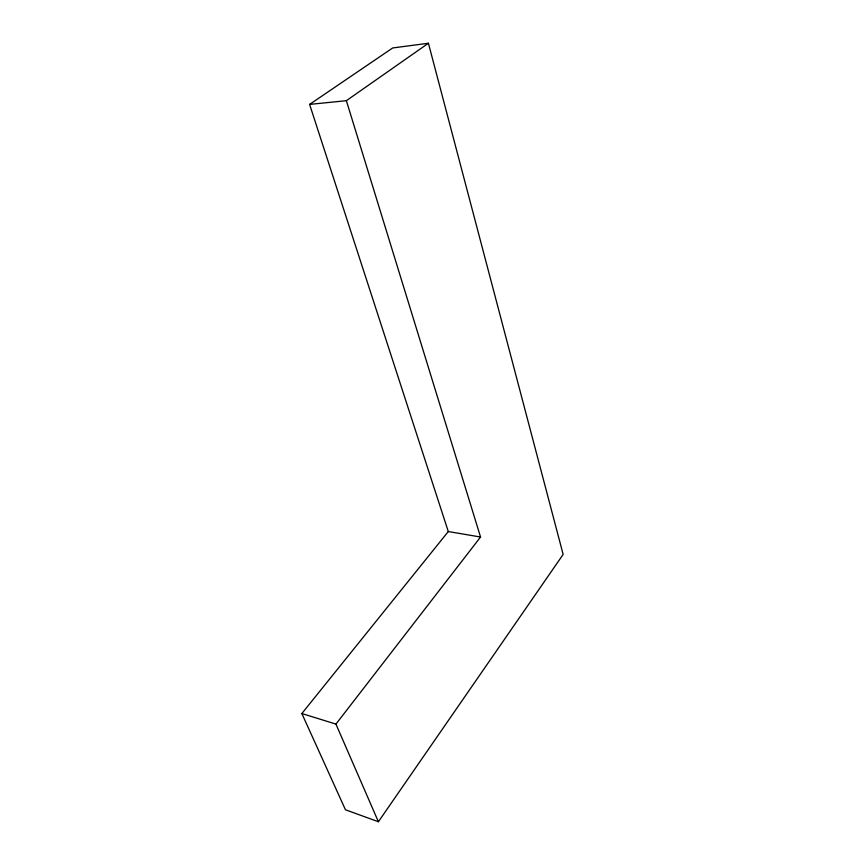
<?xml version="1.0" encoding="UTF-8"?>
<svg xmlns="http://www.w3.org/2000/svg" width="865" height="865" viewBox="0 0 865 865"><rect width="100%" height="100%" fill="white"/><g stroke="black" fill="none" stroke-linecap="round" stroke-linejoin="round"><path stroke-width="1.3" d="M378.394 821.75L563.147 554.422L428.413 43.25L392.71 47.953L309.616 104.406L448.297 531.543L301.853 713.538L345.449 809.759L378.394 821.75L335.944 724.102L301.853 713.538M335.944 724.102L480.551 537.024L346.368 100.686L428.413 43.25M309.616 104.406L346.368 100.686M448.297 531.543L480.551 537.024"/></g></svg>
